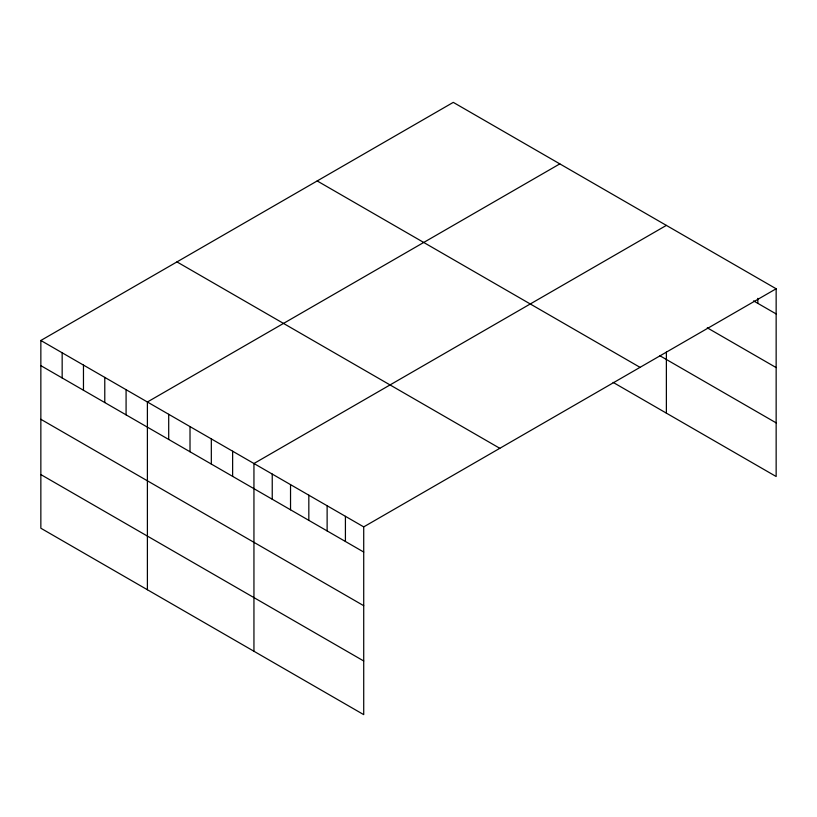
<?xml version="1.0" encoding="UTF-8"?>
<svg xmlns="http://www.w3.org/2000/svg" width="817" height="817" viewBox="0 0 817 817"><rect width="100%" height="100%" fill="white"/><g stroke="black" fill="none" stroke-linecap="round" stroke-linejoin="round"><path stroke-width="1.23" d="M776.15 288.769L363.718 526.883L363.718 714.63L40.85 528.231L40.85 340.485L453.282 102.37L776.15 288.769L776.15 476.515L613.107 382.387M559.829 163.88L147.397 401.995L147.397 589.741M666.376 225.39L253.944 463.515L253.944 651.261M753.55 300.891L776.15 313.932M707.277 327.821L776.15 367.589M659.983 355.793L776.15 422.869M317.18 180.945L640.048 367.354M176.952 261.9L499.82 448.308M40.85 340.485L363.718 526.883M40.85 365.648L363.718 552.047M40.85 419.295L363.718 605.703M40.85 474.575L363.718 660.984M757.849 298.338L757.849 303.373M666.376 352.117L666.376 413.136M345.417 516.324L345.417 541.487M327.127 505.764L327.127 530.927M308.826 495.194L308.826 520.368M290.535 484.634L290.535 509.798M272.235 474.074L272.235 499.238M232.631 451.209L232.631 476.372M211.327 438.903L211.327 464.066M190.014 426.607L190.014 451.77M168.7 414.301L168.7 439.464M126.084 389.689L126.084 414.862M104.78 377.393L104.78 402.556M83.467 365.087L83.467 390.25M62.163 352.781L62.163 377.954"/></g></svg>
